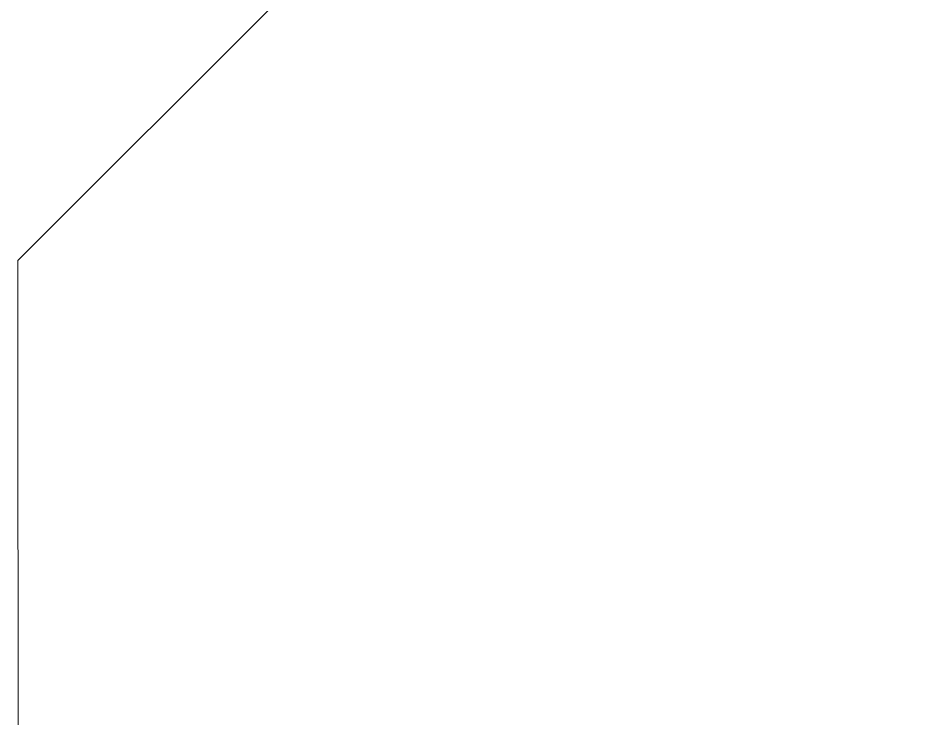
# Model space of a CAD drawing. Header units: metres. Extents: x 6917732 to 8046551, y 3602874 to 4094271.
# Drawn here: x 7130726 to 7144416, y 3844303 to 3854977 of the extents above; entities that cross this region are included whole.
import ezdxf

# ---------------------------------------------------------------- set-up
doc = ezdxf.new("R2010")
doc.units = ezdxf.units.M
doc.header["$LTSCALE"] = 0.5
doc.header["$MEASUREMENT"] = 0
doc.linetypes.add('03000 - Plant Layout 1$0$CENTER2', pattern=[1.125, 0.75, -0.125, 0.125, -0.125])
doc.linetypes.add('HIDDEN2', pattern=[4.762499999999999, 3.175, -1.5875])
for name, color, linetype in [('CI-CEN', 1, '03000 - Plant Layout 1$0$CENTER2'), ('CI-FENCE', 4, 'FENCELINE1'), ('RD-TXT', 7, 'CONTINUOUS')]:
    doc.layers.add(name, color=color, linetype=linetype)
doc.layers.add('CI-PED-FOOTPATH', color=44, linetype='CONTINUOUS', lineweight=0)
doc.layers.get('CI-CEN').off()
doc.linetypes.add('FENCELINE1', pattern='A,6.35,-2.54,[133,ltypeshp.shx,S=2.54,R=0,X=-2.54,Y=0],-2.54,25.4', length=36.83)

# ---------------------------------------------------------------- blocks, each defined once
blk = doc.blocks.new('sdsxdc')
at = {"layer": 'CI-FENCE', "color": 15, "linetype": 'FENCELINE1', "lineweight": 0, "ltscale": 0.5}
blk.add_line((7130725.777796236, 3851279.253276856, 520.9896851337294), (7144415.800834077, 3864969.276314697), dxfattribs=at)
at = {"layer": 'CI-PED-FOOTPATH', "color": 15, "lineweight": 0, "extrusion": (0.007640920335774551, -0.02019141982640698, 0.9997669342910958), "elevation": -22756.62040694564}
blk.add_lwpolyline([(8032250.269509289, 1077979.601141063), (8029133.518535193, 1069728.694184991)], dxfattribs=at)
blk = doc.blocks.new('A$C65520D9C')
at = {"layer": 'CI-CEN', "color": 8, "linetype": 'HIDDEN2', "lineweight": 0, "ltscale": 2000}
blk.add_blockref('sdsxdc', (-7494655.575114666, -4067566.219431999, -33.1896701657006), dxfattribs=at)
blk = doc.blocks.new('A$C021B369C')
at = {"layer": 'RD-TXT', "color": 2}
blk.add_blockref('A$C65520D9C', (0, 0), dxfattribs=at)

msp = doc.modelspace()

# ---------------------------------------------------------------- block references
at = {"layer": 'RD-TXT', "color": 2, "lineweight": -3}
msp.add_blockref('A$C021B369C', (7494655.577469633, 4067566.219431999, 32.91900027009051), dxfattribs=at)

doc.saveas('drawing.dxf')
